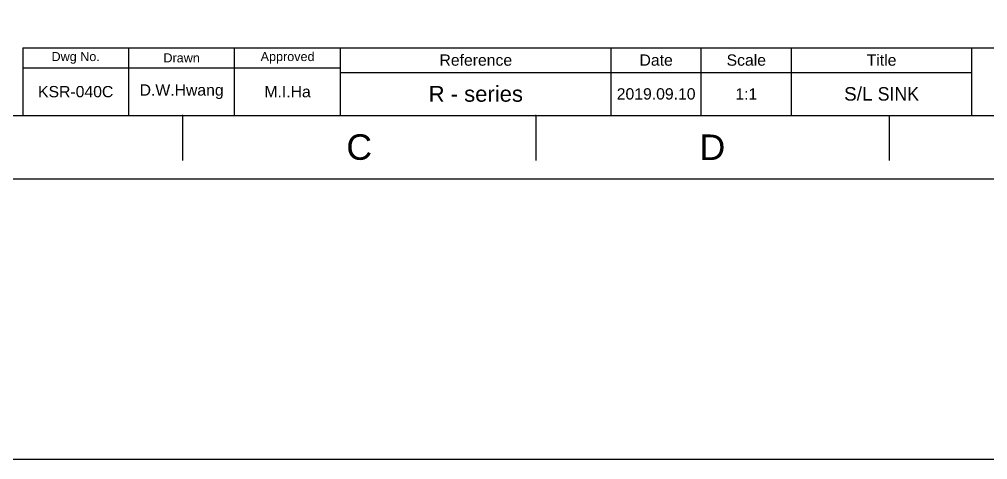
# Model space of a CAD drawing. Header units: millimetres. Extents: x 120 to 1856, y -818 to 764.
# Drawn here: x 774.3 to 989, y -818.2 to -720.5 of the extents above; entities that cross this region are included whole.
import ezdxf

# ---------------------------------------------------------------- set-up
doc = ezdxf.new("R2010")
doc.units = ezdxf.units.MM
doc.header["$LTSCALE"] = 0.1
for name, color, linetype in [('DIM', 3, 'Continuous'), ('FORM', 7, 'Continuous'), ('TEXT', 2, 'Continuous')]:
    doc.layers.add(name, color=color, linetype=linetype)
doc.styles.get("Standard").update_dxf_attribs({"font": 'arial.ttf'})

msp = doc.modelspace()

# ---------------------------------------------------------------- linework, layer by layer
for p, q in [((653.7826, -741.7905), (1045.4998, -741.7905)), ((810.4695, -741.7905), (810.4695, -751.7905)), ((888.8129, -741.7905), (888.8129, -751.7905)), ((967.1564, -741.7905), (967.1564, -751.7905))]:
    msp.add_line(p, q)
msp.add_lwpolyline([(639.6412, -161.9925), (1059.6412, -161.9925), (1059.6412, -755.9319), (639.6412, -755.9319)], close=True)
for p in [(810.4695, -741.7905), (888.8129, -741.7905)]:
    msp.add_point(p)
at = {"layer": 'DIM'}
msp.add_lwpolyline([(581.1483, -96.6258), (1127.1313, -96.6258), (1127.1313, -818.1661), (581.1483, -818.1661)], close=True, dxfattribs=at)
at = {"layer": 'FORM'}
for p, q in [((774.9998, -726.7905), (1045.4998, -726.7905)), ((774.9998, -726.7905), (774.9998, -741.7905)), ((798.4998, -726.7905), (798.4998, -741.7905)), ((821.9998, -741.7905), (821.9998, -726.7905)), ((845.4998, -741.7905), (845.4998, -726.7905)), ((905.4998, -741.7905), (905.4998, -726.7905)), ((905.4998, -741.7905), (905.4998, -726.7905)), ((905.4998, -741.7905), (905.4998, -726.7905)), ((925.4998, -741.7905), (925.4998, -726.7905)), ((945.4998, -741.7905), (945.4998, -726.7905)), ((985.4998, -741.7905), (985.4998, -726.7905)), ((845.4998, -731.2905), (774.9998, -731.2905)), ((845.4998, -732.2905), (985.4998, -732.2905))]:
    msp.add_line(p, q, dxfattribs=at)
at = {"layer": 'TEXT'}
msp.add_point((821.9998, -731.2905), dxfattribs=at)

# ---------------------------------------------------------------- texts
at = {"char_height": 5.6566, "attachment_point": 5}
for s, insert in [('C', (849.6412, -748.8612)), ('D', (927.9846, -748.8612))]:
    msp.add_mtext_dynamic_manual_height_columns(s, width=10, gutter_width=12.5, heights=[0], dxfattribs=dict(at, insert=insert))
at = {"layer": 'TEXT', "attachment_point": 5}
for s, width, insert, char_height in [('Dwg No.', 23.5, (786.7498, -729.0405), 2), ('Drawn', 23.5, (810.2498, -729.0405), 2), ('Approved', 23.5, (833.7498, -729.0405), 2), ('Reference', 60, (875.4998, -729.5405), 2.5), ('Date', 20, (915.4998, -729.5405), 2.5), ('Scale', 20, (935.4998, -729.5405), 2.5), ('Title', 40, (965.4998, -729.5405), 2.5), ('KSR-040C', 23.5, (786.7498, -736.5405), 2.5), ('D.W.Hwang', 23.5, (810.2498, -736.5405), 2.5), ('M.I.Ha', 23.5, (833.7498, -736.5405), 2.5), ('R - series', 60, (875.4998, -737.0405), 3.5), ('2019.09.10', 20, (915.4998, -737.0405), 2.5), ('1:1', 20, (935.4998, -737.0405), 2.5), ('S/L {\\fGulim|b0|i0|c129|p50;SINK}', 40, (965.4998, -737.0405), 3)]:
    msp.add_mtext_dynamic_manual_height_columns(s, width=width, gutter_width=12.5, heights=[0], dxfattribs=dict(at, insert=insert, char_height=char_height))

doc.saveas('drawing.dxf')
